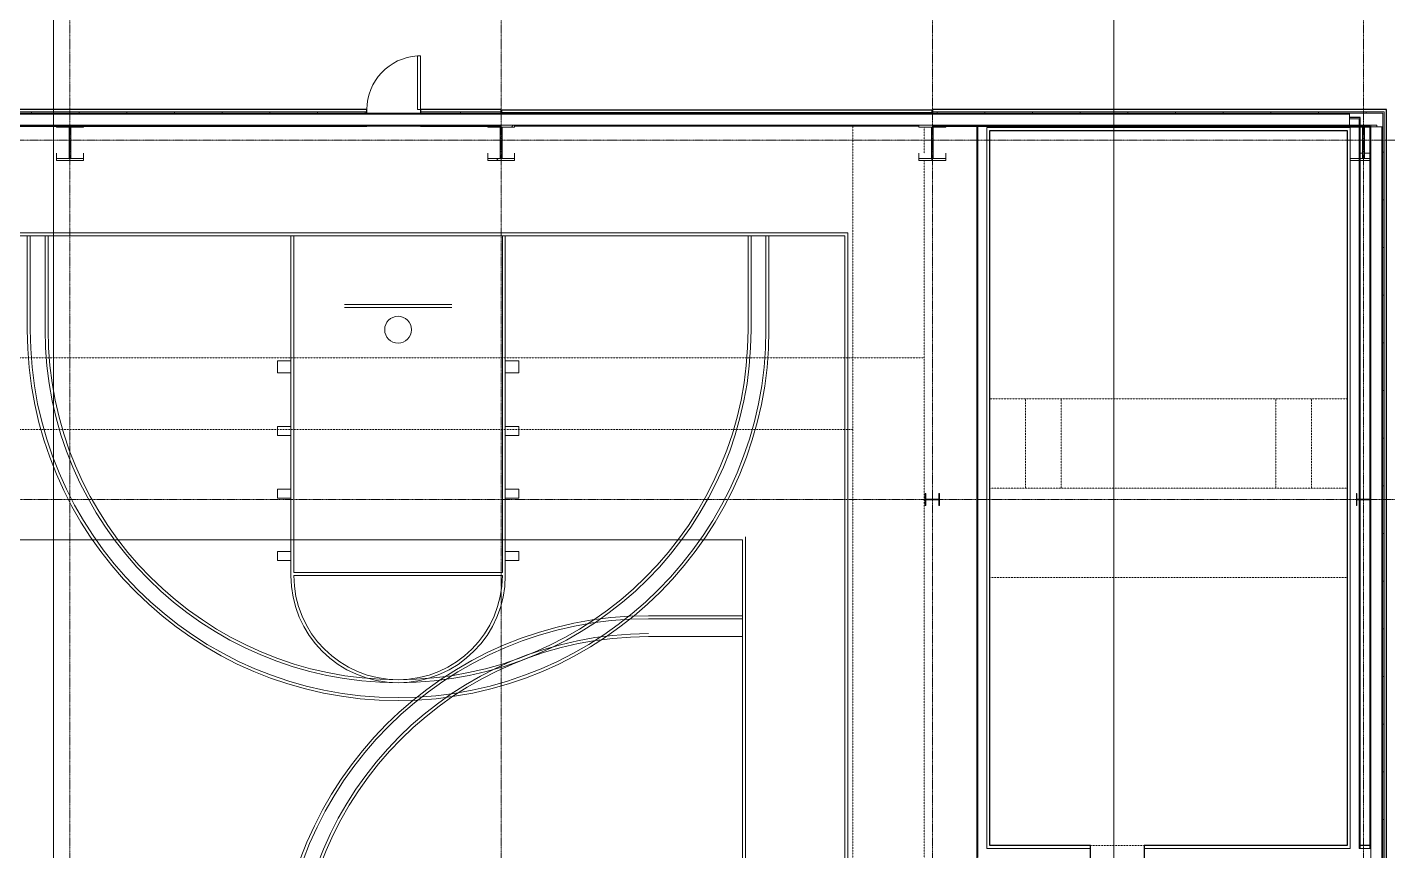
# Model space of a CAD drawing. Header units: inches. Extents: x 19712 to 27543, y -26063 to -18659.
# Drawn here: x 25373 to 26287, y -21621 to -21068 of the extents above; entities that cross this region are included whole.
import ezdxf

# ---------------------------------------------------------------- set-up
doc = ezdxf.new("R2010")
doc.units = ezdxf.units.IN
doc.header["$MEASUREMENT"] = 0
doc.linetypes.add('Dash 1_16_', pattern=[0.125, 0.0625, -0.0625])
doc.linetypes.add('Grid Line 1_2_', pattern=[0.875, 0.5, -0.125, 0.125, -0.125])
for name, color, linetype, lineweight in [('A-DOOR', 31, 'Continuous', 9), ('A-FLOR', 192, 'Continuous', 9), ('A-FLOR-CLRS', 90, 'Dash 1_16_', 9), ('A-FLOR-OTLN', 90, 'Continuous', 9), ('A-FUTURE', 90, 'Dash 1_16_', 9), ('A-WALL', 113, 'Continuous', 9), ('A-WALL-PATT', 111, 'Continuous', 25), ('G-ANNO-SYMB', 111, 'Continuous', 9), ('L-SITE-WALL', 31, 'Continuous', 9), ('S-BEAM', 12, 'Continuous', 9), ('S-COLS', 52, 'Continuous', 9), ('S-GRID', 1, 'Continuous', 9)]:
    doc.layers.add(name, color=color, linetype=linetype, lineweight=lineweight)
pattern_1 = [(45, (0, 0), (-25.342707, 25.342707), []), (45, (0, 38.4), (-25.342707, 25.342707), [])]
pattern_2 = [(0, (0, 0), (0, 32), []), (90, (0, 0), (-32, 2e-15), [])]

# ---------------------------------------------------------------- blocks, each defined once
blk = doc.blocks.new('Girt_Z - 8_D-936192-Site Plan - Phase 1')
at = {"layer": 'S-BEAM'}
for p, q in [((26260.89, -21125.8), (23095.39, -21125.8)), ((26260.89, -21126.38), (23095.39, -21126.38)), ((26260.89, -21126.45), (23095.39, -21126.45)), ((26260.89, -21125.8), (26260.89, -21126.38)), ((26260.89, -21126.38), (26260.89, -21126.45)), ((26260.89, -21126.45), (26260.89, -21133.62)), ((23095.39, -21133.8), (26260.89, -21133.8)), ((26260.89, -21133.62), (26260.89, -21133.8))]:
    blk.add_line(p, q, dxfattribs=at)
blk = doc.blocks.new('Single-Flush - 36_ x 96_-948293-Site Plan - Phase 1')
at = {"layer": 'A-DOOR', "lineweight": 13}
for p, q in [((16, 5.56), (16, 41.57)), ((18, 41.57), (16, 41.57)), ((18, 5.56), (18, 41.57)), ((18, 5.56), (16, 5.56))]:
    blk.add_line(p, q, dxfattribs=at)
at = {"layer": 'A-DOOR'}
blk.add_arc((18, 5.56), 36.07, 93.17885, 180, dxfattribs=at)
blk = doc.blocks.new('Girt_Z - 8_D-915536-Site Plan - Phase 1')
at = {"layer": 'S-BEAM'}
for p, q in [((26275.26, -21134.93), (26275.26, -22357.09)), ((26275.26, -21134.93), (26275.44, -21134.93)), ((26275.44, -21134.93), (26282.61, -21134.93)), ((26282.61, -21134.93), (26282.68, -21134.93)), ((26282.61, -22357.09), (26282.61, -21134.93)), ((26282.68, -21134.93), (26283.26, -21134.93)), ((26282.68, -22357.09), (26282.68, -21134.93)), ((26283.26, -22357.09), (26283.26, -21134.93)), ((26275.44, -22357.09), (26275.26, -22357.09)), ((26282.61, -22357.09), (26275.44, -22357.09)), ((26282.68, -22357.09), (26282.61, -22357.09)), ((26283.26, -22357.09), (26282.68, -22357.09))]:
    blk.add_line(p, q, dxfattribs=at)

msp = doc.modelspace()

# ---------------------------------------------------------------- hatches: boundary and pattern name
at = {"layer": 'A-WALL-PATT', "lineweight": 9}
h = msp.add_hatch(dxfattribs=at)
h.set_pattern_fill('FP_8', color=256, style=0, pattern_type=2)
h.set_pattern_definition(pattern_2)
h.paths.add_polyline_path([(25490.278247, -21125.80281), (25601.265225, -21125.80281), (25601.265225, -21124.80281), (24823.015225, -21124.80281), (24823.015225, -21125.80281), (25041.654247, -21125.80281)], flags=0)
h.paths.add_polyline_path([(25691.265225, -21125.80281), (25691.265225, -21124.80281), (25637.265225, -21124.80281), (25637.265225, -21125.80281)], flags=0)
h = msp.add_hatch(dxfattribs=at)
h.set_pattern_fill('FP_8', color=256, style=0, pattern_type=2)
h.set_pattern_definition(pattern_2)
h.paths.add_polyline_path([(26260.890225, -21125.80281), (26283.25546, -21125.80281), (26283.25546, -21124.80281), (25981.015225, -21124.80281), (25981.015225, -21125.80281), (26163.214247, -21125.80281)], flags=0)
h = msp.add_hatch(dxfattribs=at)
h.set_pattern_fill('FP_8', color=256, style=0, pattern_type=2)
h.set_pattern_definition(pattern_2)
h.paths.add_polyline_path([(26284.25546, -22220.42781), (26284.25546, -21124.80281), (26283.25546, -21124.80281), (26283.25546, -22220.42781)], flags=0)
at = {"layer": 'S-COLS'}
h = msp.add_hatch(dxfattribs=at)
h.set_pattern_fill('FP_1', color=256, style=0, pattern_type=2)
h.set_pattern_definition(pattern_1)
h.paths.add_polyline_path([(25410.890225, -21135.05281), (25410.890225, -21133.80281), (25392.890225, -21133.80281), (25392.890225, -21135.05281)], flags=0)
h = msp.add_hatch(dxfattribs=at)
h.set_pattern_fill('FP_1', color=256, style=0, pattern_type=2)
h.set_pattern_definition(pattern_1)
h.paths.add_polyline_path([(25402.515225, -21156.195574), (25402.515225, -21135.05281), (25401.265225, -21135.05281), (25401.265225, -21156.195574)], flags=0)
h = msp.add_hatch(dxfattribs=at)
h.set_pattern_fill('FP_1', color=256, style=0, pattern_type=2)
h.set_pattern_definition(pattern_1)
h.paths.add_polyline_path([(25700.390225, -21135.05281), (25700.390225, -21133.80281), (25682.390225, -21133.80281), (25682.390225, -21135.05281)], flags=0)
h = msp.add_hatch(dxfattribs=at)
h.set_pattern_fill('FP_1', color=256, style=0, pattern_type=2)
h.set_pattern_definition(pattern_1)
h.paths.add_polyline_path([(25692.015225, -21156.195574), (25692.015225, -21135.05281), (25690.765225, -21135.05281), (25690.765225, -21156.195574)], flags=0)
h = msp.add_hatch(dxfattribs=at)
h.set_pattern_fill('FP_1', color=256, style=0, pattern_type=2)
h.set_pattern_definition(pattern_1)
h.paths.add_polyline_path([(25981.515225, -21156.195574), (25981.515225, -21135.05281), (25980.265225, -21135.05281), (25980.265225, -21156.195574)], flags=0)
h = msp.add_hatch(dxfattribs=at)
h.set_pattern_fill('FP_1', color=256, style=0, pattern_type=2)
h.set_pattern_definition(pattern_1)
h.paths.add_polyline_path([(26275.25546, -21135.05281), (26275.370247, -21134.92781), (26279.390225, -21134.92781), (26279.390225, -21133.80281), (26261.390225, -21133.80281), (26261.390225, -21135.05281)], flags=0)
h = msp.add_hatch(dxfattribs=at)
h.set_pattern_fill('FP_1', color=256, style=0, pattern_type=2)
h.set_pattern_definition(pattern_1)
h.paths.add_polyline_path([(25700.390225, -21157.449176), (25700.390225, -21156.195574), (25682.390225, -21156.195574), (25682.390225, -21157.449176)], flags=0)
h = msp.add_hatch(dxfattribs=at)
h.set_pattern_fill('FP_1', color=256, style=0, pattern_type=2)
h.set_pattern_definition(pattern_1)
h.paths.add_polyline_path([(25989.890225, -21157.449176), (25989.890225, -21156.195574), (25971.890225, -21156.195574), (25971.890225, -21157.449176)], flags=0)
h = msp.add_hatch(dxfattribs=at)
h.set_pattern_fill('FP_1', color=256, style=0, pattern_type=2)
h.set_pattern_definition(pattern_1)
h.paths.add_polyline_path([(26274.821866, -21389.033279), (26275.25546, -21389.033279), (26275.25546, -21381.072342), (26274.821866, -21381.072342), (26274.821866, -21384.216873), (26274.619358, -21384.705771), (26274.13046, -21384.908279), (26266.649991, -21384.908279), (26266.161093, -21384.705771), (26265.958585, -21384.216873), (26265.958585, -21381.072342), (26265.524991, -21381.072342), (26265.524991, -21389.033279), (26265.958585, -21389.033279), (26265.958585, -21385.888748), (26266.161093, -21385.39985), (26266.649991, -21385.197342), (26274.13046, -21385.197342), (26274.619358, -21385.39985), (26274.821866, -21385.888748)], flags=0)

# ---------------------------------------------------------------- linework, layer by layer
at = {"layer": 'A-FLOR'}
for p, q in [((25637.265225, -21134.42781), (25601.265225, -21134.42781)), ((25971.890225, -21134.42781), (25700.390225, -21134.42781))]:
    msp.add_line(p, q, dxfattribs=at)
at = {"layer": 'A-FLOR-CLRS'}
for p, q in [((25927.390225, -22290.05281), (25927.390225, -21134.05281)), ((25975.390225, -21152.625175), (25975.390225, -21135.05281)), ((25975.390225, -22336.643686), (25975.390225, -21157.449176)), ((25975.390225, -21290.05281), (24604.913072, -21290.05281)), ((25927.390225, -21338.05281), (24651.390225, -21338.05281))]:
    msp.add_line(p, q, dxfattribs=at)
at = {"layer": 'A-FLOR-OTLN'}
for p, q in [((24654.611661, -21206.05281), (25924.16879, -21206.05281)), ((24656.611661, -21208.05281), (25922.16879, -21208.05281)), ((25373.16879, -21271.05281), (25373.16879, -21208.05281)), ((25375.16879, -21271.05281), (25375.16879, -21208.05281)), ((25385.16879, -21271.05281), (25385.16879, -21208.05281)), ((25387.16879, -21271.05281), (25387.16879, -21208.05281)), ((25550.16879, -21436.05281), (25550.16879, -21208.05281)), ((25552.16879, -21434.05281), (25552.16879, -21208.05281)), ((25692.16879, -21434.05281), (25692.16879, -21208.05281)), ((25694.16879, -21436.05281), (25694.16879, -21208.05281)), ((25857.16879, -21271.05281), (25857.16879, -21208.05281)), ((25859.16879, -21271.05281), (25859.16879, -21208.05281)), ((25869.16879, -21271.05281), (25869.16879, -21208.05281)), ((25871.16879, -21271.05281), (25871.16879, -21208.05281)), ((25922.16879, -21208.05281), (25922.16879, -22216.05281)), ((25924.16879, -21206.05281), (25924.16879, -22218.05281)), ((25658.16879, -21254.05281), (25586.16879, -21254.05281)), ((25658.16879, -21256.05281), (25586.16879, -21256.05281)), ((25550.16879, -21292.05281), (25541.16879, -21292.05281)), ((25541.16879, -21300.05281), (25541.16879, -21292.05281)), ((25694.16879, -21292.05281), (25703.16879, -21292.05281)), ((25703.16879, -21300.05281), (25703.16879, -21292.05281)), ((25550.16879, -21300.05281), (25541.16879, -21300.05281)), ((25694.16879, -21300.05281), (25703.16879, -21300.05281)), ((25550.16879, -21336.05281), (25541.16879, -21336.05281)), ((25541.16879, -21342.05281), (25541.16879, -21336.05281)), ((25694.16879, -21336.05281), (25703.16879, -21336.05281)), ((25703.16879, -21342.05281), (25703.16879, -21336.05281)), ((25550.16879, -21342.05281), (25541.16879, -21342.05281)), ((25694.16879, -21342.05281), (25703.16879, -21342.05281)), ((25550.16879, -21378.05281), (25541.16879, -21378.05281)), ((25541.16879, -21384.05281), (25541.16879, -21378.05281)), ((25550.16879, -21384.05281), (25541.16879, -21384.05281)), ((25694.16879, -21378.05281), (25703.16879, -21378.05281)), ((25694.16879, -21384.05281), (25703.16879, -21384.05281)), ((25703.16879, -21384.05281), (25703.16879, -21378.05281)), ((25855.390225, -22014.05281), (25855.390225, -21410.05281)), ((25853.390225, -21412.05281), (24725.390225, -21412.05281)), ((25550.16879, -21420.05281), (25541.16879, -21420.05281)), ((25541.16879, -21426.05281), (25541.16879, -21420.05281)), ((25694.16879, -21420.05281), (25703.16879, -21420.05281)), ((25703.16879, -21426.05281), (25703.16879, -21420.05281)), ((25853.390225, -22012.05281), (25853.390225, -21412.05281)), ((25550.16879, -21426.05281), (25541.16879, -21426.05281)), ((25694.16879, -21426.05281), (25703.16879, -21426.05281)), ((25692.16879, -21434.05281), (25552.16879, -21434.05281)), ((25692.16879, -21436.05281), (25552.16879, -21436.05281)), ((25790.390225, -21463.05281), (25853.390225, -21463.05281)), ((25790.390225, -21465.05281), (25853.390225, -21465.05281)), ((25790.390225, -21477.05281), (25853.390225, -21477.05281))]:
    msp.add_line(p, q, dxfattribs=at)
msp.add_circle((25622.16879, -21271.05281), 9, dxfattribs=at)
for centre, radius, start, end in [((25622.16879, -21271.05281), 249, 180, 270), ((25622.16879, -21271.05281), 247, 180, 270), ((25622.16879, -21271.05281), 237, 180, 270), ((25622.16879, -21271.05281), 235, 180, 270), ((25622.16879, -21271.05281), 247, 270, 0), ((25622.16879, -21271.05281), 249, 270, 0), ((25622.16879, -21271.05281), 235, 270, 0), ((25622.16879, -21271.05281), 237, 270, 0), ((25622.16879, -21436.05281), 72, 180, 360), ((25622.16879, -21436.05281), 70, 180, 0), ((25790.390225, -21712.05281), 249, 90, 180), ((25790.390225, -21712.05281), 247, 90, 180), ((25790.390225, -21712.05281), 237, 90, 180), ((25790.390225, -21712.05281), 235, 90, 180)]:
    msp.add_arc(centre, radius, start, end, dxfattribs=at)
at = {"layer": 'A-FUTURE'}
for p, q in [((26019.390225, -21317.42781), (26259.390225, -21317.42781)), ((26043.390225, -21317.42781), (26043.390225, -21377.42781)), ((26067.390225, -21317.42781), (26067.390225, -21377.42781)), ((26211.390225, -21317.42781), (26211.390225, -21377.42781)), ((26235.390225, -21317.42781), (26235.390225, -21377.42781)), ((26259.390225, -21377.42781), (26019.390225, -21377.42781)), ((26259.390225, -21437.42781), (26019.390225, -21437.42781)), ((26123.015225, -21617.42781), (26087.015225, -21617.42781))]:
    msp.add_line(p, q, dxfattribs=at)
at = {"layer": 'A-WALL'}
for p, q in [((24823.015225, -21124.80281), (25601.265225, -21124.80281)), ((25637.265225, -21124.80281), (25691.265225, -21124.80281)), ((25981.015225, -21124.80281), (26284.25546, -21124.80281)), ((26260.890225, -21125.80281), (26283.25546, -21125.80281)), ((26283.25546, -21134.92781), (26283.25546, -21125.80281)), ((26284.25546, -22220.42781), (26284.25546, -21124.80281)), ((26011.390225, -21625.42781), (26011.390225, -21133.77769)), ((26017.390225, -21619.42781), (26017.390225, -21135.42781)), ((26261.390225, -21135.42781), (26017.390225, -21135.42781)), ((26260.890225, -21129.42781), (26267.390225, -21129.42781)), ((26260.890225, -21133.80281), (26275.25546, -21133.80281)), ((26261.390225, -21135.42781), (26261.390225, -21619.42781)), ((26267.390225, -21129.42781), (26267.390225, -21619.42781)), ((26275.25546, -21134.92781), (26275.25546, -21133.80281)), ((26017.390225, -21619.42781), (26087.015225, -21619.42781)), ((26123.015225, -21619.42781), (26261.390225, -21619.42781)), ((26267.390225, -21619.42781), (26275.25546, -21619.42781)), ((26268.140225, -21619.42781), (26268.140225, -21617.42781)), ((26274.63046, -21619.42781), (26274.63046, -21617.42781))]:
    msp.add_line(p, q, dxfattribs=at)
at = {"layer": 'A-WALL', "lineweight": 25}
for p, q in [((25980.702725, -21123.61481), (25691.577725, -21123.61481)), ((25691.577725, -21123.61481), (25691.577725, -21125.18961)), ((25691.577725, -21125.18961), (25980.702725, -21125.18961)), ((25980.702725, -21125.18961), (25980.702725, -21123.61481)), ((26010.640225, -21133.77769), (26010.640225, -21626.17781)), ((26019.390225, -21617.42781), (26019.390225, -21137.42781)), ((26019.390225, -21137.42781), (26259.390225, -21137.42781)), ((26259.390225, -21137.42781), (26259.390225, -21617.42781)), ((26268.140225, -21128.67781), (26260.890225, -21128.67781)), ((26268.140225, -21617.42781), (26268.140225, -21128.67781)), ((26087.015225, -21617.42781), (26019.390225, -21617.42781)), ((26087.015225, -21626.17781), (26087.015225, -21617.42781)), ((26259.390225, -21617.42781), (26123.015225, -21617.42781)), ((26123.015225, -21617.42781), (26123.015225, -21626.17781)), ((26274.63046, -21617.42781), (26268.140225, -21617.42781))]:
    msp.add_line(p, q, dxfattribs=at)
at = {"layer": 'G-ANNO-SYMB'}
for p, q in [((25390.899674, -19497.02882), (25390.899674, -23666.350214)), ((26102.81696, -20555.10083), (26102.81696, -23033.871104))]:
    msp.add_line(p, q, dxfattribs=at)
at = {"layer": 'L-SITE-WALL', "lineweight": 25}
for p, q in [((25601.265225, -21123.30281), (24823.015225, -21123.30281)), ((25601.265225, -21125.80281), (25601.265225, -21123.30281)), ((25691.265225, -21123.30281), (25637.265225, -21123.30281)), ((25637.265225, -21123.30281), (25637.265225, -21125.80281)), ((25691.265225, -21125.80281), (25691.265225, -21123.30281)), ((26285.75546, -21123.30281), (25981.015225, -21123.30281)), ((25981.015225, -21123.30281), (25981.015225, -21125.80281)), ((26285.75546, -22220.42781), (26285.75546, -21123.30281)), ((24823.015225, -21134.42781), (25601.265225, -21134.42781)), ((25601.265225, -21134.42781), (25601.265225, -21133.77769)), ((25637.265225, -21133.77769), (25637.265225, -21134.42781)), ((25637.265225, -21134.42781), (25691.265225, -21134.42781)), ((25691.265225, -21134.42781), (25691.265225, -21133.77769)), ((25981.015225, -21133.77769), (25981.015225, -21134.42781)), ((25981.015225, -21134.42781), (26274.63046, -21134.42781)), ((26274.63046, -21134.42781), (26274.63046, -21617.42781))]:
    msp.add_line(p, q, dxfattribs=at)
at = {"layer": 'S-COLS', "lineweight": 15}
for p, q in [((25392.890225, -21133.80281), (25392.890225, -21135.05281)), ((25392.890225, -21135.05281), (25410.890225, -21135.05281)), ((25401.265225, -21135.05281), (25401.265225, -21156.195574)), ((25402.515225, -21135.05281), (25401.265225, -21135.05281)), ((25402.515225, -21156.195574), (25402.515225, -21135.05281)), ((25410.890225, -21135.05281), (25410.890225, -21133.80281)), ((25682.390225, -21133.80281), (25682.390225, -21135.05281)), ((25682.390225, -21135.05281), (25700.390225, -21135.05281)), ((25690.765225, -21135.05281), (25690.765225, -21156.195574)), ((25692.015225, -21135.05281), (25690.765225, -21135.05281)), ((25692.015225, -21156.195574), (25692.015225, -21135.05281)), ((25700.390225, -21135.05281), (25700.390225, -21133.80281)), ((25971.890225, -21133.80281), (25971.890225, -21135.05281)), ((25971.890225, -21135.05281), (25989.890225, -21135.05281)), ((25980.265225, -21135.05281), (25980.265225, -21156.195574)), ((25981.515225, -21135.05281), (25980.265225, -21135.05281)), ((25981.515225, -21156.195574), (25981.515225, -21135.05281)), ((25989.890225, -21135.05281), (25989.890225, -21133.80281)), ((26261.390225, -21133.80281), (26261.390225, -21135.05281)), ((26279.390225, -21133.80281), (26261.390225, -21133.80281)), ((26261.390225, -21135.05281), (26275.255462, -21135.05281)), ((26269.765225, -21135.05281), (26269.765225, -21156.195574)), ((26271.015225, -21135.05281), (26269.765225, -21135.05281)), ((26271.015225, -21156.195574), (26271.015225, -21135.05281)), ((26279.390225, -21134.92781), (26279.390225, -21133.80281)), ((25392.890225, -21156.195574), (25392.890225, -21157.449176)), ((25410.890225, -21156.195574), (25392.890225, -21156.195574)), ((25392.890225, -21157.449176), (25410.890225, -21157.449176)), ((25401.265225, -21156.195574), (25402.515225, -21156.195574)), ((25410.890225, -21157.449176), (25410.890225, -21156.195574)), ((25682.390225, -21156.195574), (25682.390225, -21157.449176)), ((25700.390225, -21156.195574), (25682.390225, -21156.195574)), ((25682.390225, -21157.449176), (25700.390225, -21157.449176)), ((25690.765225, -21156.195574), (25692.015225, -21156.195574)), ((25700.390225, -21157.449176), (25700.390225, -21156.195574)), ((25971.890225, -21156.195574), (25971.890225, -21157.449176)), ((25989.890225, -21156.195574), (25971.890225, -21156.195574)), ((25971.890225, -21157.449176), (25989.890225, -21157.449176)), ((25980.265225, -21156.195574), (25981.515225, -21156.195574)), ((25989.890225, -21157.449176), (25989.890225, -21156.195574)), ((26261.390225, -21156.195574), (26261.390225, -21157.449176)), ((26275.255897, -21156.195574), (26261.390225, -21156.195574)), ((26261.390225, -21157.449176), (26275.255923, -21157.449176)), ((26269.765225, -21156.195574), (26271.015225, -21156.195574)), ((25976.458585, -21381.072342), (25976.024991, -21381.072342)), ((25976.024991, -21381.072342), (25976.024991, -21389.033279)), ((25976.458585, -21384.216873), (25976.458585, -21381.072342)), ((25985.75546, -21381.072342), (25985.321866, -21381.072342)), ((25985.321866, -21381.072342), (25985.321866, -21384.216873)), ((25985.75546, -21389.033279), (25985.75546, -21381.072342)), ((26265.958585, -21381.072342), (26265.524991, -21381.072342)), ((26265.524991, -21381.072342), (26265.524991, -21389.033279)), ((26265.958585, -21384.216873), (26265.958585, -21381.072342)), ((26275.25546, -21381.072342), (26274.821866, -21381.072342)), ((26274.821866, -21381.072342), (26274.821866, -21384.216873)), ((25976.024991, -21389.033279), (25976.458585, -21389.033279)), ((25976.458585, -21389.033279), (25976.458585, -21385.888748)), ((25984.63046, -21384.908279), (25977.149991, -21384.908279)), ((25977.149991, -21385.197342), (25984.63046, -21385.197342)), ((25985.321866, -21385.888748), (25985.321866, -21389.033279)), ((25985.321866, -21389.033279), (25985.75546, -21389.033279)), ((26265.524991, -21389.033279), (26265.958585, -21389.033279)), ((26265.958585, -21389.033279), (26265.958585, -21385.888748)), ((26274.13046, -21384.908279), (26266.649991, -21384.908279)), ((26266.649991, -21385.197342), (26274.13046, -21385.197342)), ((26274.821866, -21385.888748), (26274.821866, -21389.033279)), ((26274.821866, -21389.033279), (26275.25546, -21389.033279))]:
    msp.add_line(p, q, dxfattribs=at)
at = {"layer": 'S-COLS'}
for p, q in [((25392.890225, -21156.195574), (25392.890225, -21152.549209)), ((25410.890225, -21156.195574), (25410.890225, -21152.549209)), ((25682.390225, -21156.195574), (25682.390225, -21152.549209)), ((25700.390225, -21156.195574), (25700.390225, -21152.549209)), ((25971.890225, -21156.195574), (25971.890225, -21152.549209)), ((25989.890225, -21156.195574), (25989.890225, -21152.549209)), ((26268.140225, -21152.549209), (26269.765225, -21152.549209)), ((26271.015225, -21152.549209), (26274.63046, -21152.549209))]:
    msp.add_line(p, q, dxfattribs=at)
at = {"layer": 'S-COLS', "lineweight": 15}
for centre, start, end in [((25977.149991, -21384.216873), 180, 270), ((25984.63046, -21384.216873), 270, 0), ((26266.649991, -21384.216873), 180, 270), ((26274.13046, -21384.216873), 270, 0), ((25977.149991, -21385.888748), 90, 180), ((25984.63046, -21385.888748), 0, 90), ((26266.649991, -21385.888748), 90, 180), ((26274.13046, -21385.888748), 0, 90)]:
    msp.add_arc(centre, 0.691406, start, end, dxfattribs=at)
at = {"layer": 'S-GRID', "linetype": 'Grid Line 1_2_'}
for p, q in [((25401.890225, -23874.70128), (25401.890225, -18787.198833)), ((25691.390225, -23874.70128), (25691.390225, -18787.198833)), ((25980.890225, -23874.70128), (25980.890225, -18787.198833)), ((26270.390225, -23874.70128), (26270.390225, -18787.198833)), ((27542.721343, -21143.80281), (19848.989376, -21143.80281)), ((26875.455585, -21385.05281), (19848.989376, -21385.05281))]:
    msp.add_line(p, q, dxfattribs=at)

# ---------------------------------------------------------------- block references
at = {"layer": 'A-DOOR'}
msp.add_blockref('Single-Flush - 36_ x 96_-948293-Site Plan - Phase 1', (25619.265225, -21128.86531), dxfattribs=at)
at = {"layer": 'S-BEAM'}
for name in ['Girt_Z - 8_D-936192-Site Plan - Phase 1', 'Girt_Z - 8_D-915536-Site Plan - Phase 1']:
    msp.add_blockref(name, (0, 0), dxfattribs=at)

doc.saveas('drawing.dxf')
